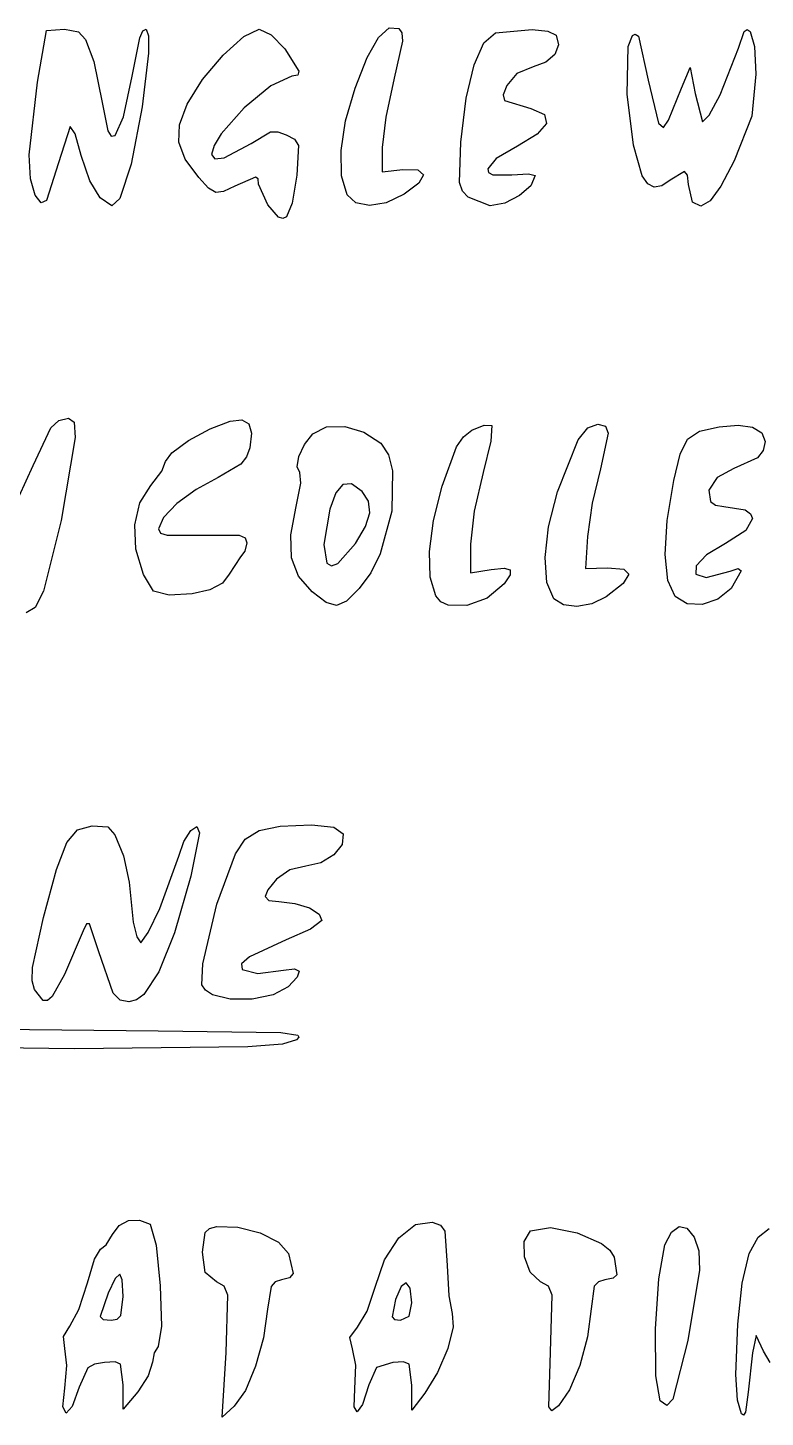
# Model space of a CAD drawing. Extents: x 2 to 289, y 12 to 268.
# Drawn here: x 141.4 to 176.7, y 98.5 to 165 of the extents above; entities that cross this region are included whole.
import ezdxf

# ---------------------------------------------------------------- set-up
doc = ezdxf.new("R2010")
doc.units = 0

msp = doc.modelspace()

# ---------------------------------------------------------------- linework, layer by layer
at = {"layer": 'Layer 1'}
for p, q in [((158.18513, 164.582147), (158.685595, 165.0464)), ((158.685595, 165.0464), (159.148125, 165.016479)), ((159.148125, 165.016479), (159.304528, 164.810523)), ((141.848431, 162.440267), (142.271377, 164.909712)), ((142.271377, 164.909712), (143.127287, 164.980267)), ((143.127287, 164.980267), (143.807217, 164.855962)), ((143.807217, 164.855962), (144.140657, 164.486378)), ((144.140657, 164.486378), (144.532717, 163.428045)), ((146.378597, 162.737865), (146.738914, 164.568078)), ((146.738914, 164.568078), (146.880533, 164.895772)), ((146.880533, 164.895772), (147.04025, 164.980267)), ((147.04025, 164.980267), (147.159686, 164.668419)), ((147.159686, 164.668419), (147.151459, 163.838734)), ((150.741954, 163.735182), (151.727534, 164.625685)), ((151.727534, 164.625685), (152.461372, 164.980267)), ((152.461372, 164.980267), (153.030289, 164.703008)), ((153.030289, 164.703008), (153.687402, 164.036406)), ((157.644237, 163.620306), (158.18513, 164.582147)), ((159.32681, 164.405595), (158.936459, 162.632071)), ((159.304528, 164.810523), (159.32681, 164.405595)), ((162.759383, 163.276122), (163.232259, 164.33358)), ((163.232259, 164.33358), (163.792464, 164.802716)), ((163.792464, 164.802716), (165.541935, 164.9669)), ((165.541935, 164.9669), (166.292782, 164.881827)), ((166.292782, 164.881827), (166.685547, 164.695519)), ((166.685547, 164.695519), (166.799529, 164.229828)), ((170.145505, 164.148222), (170.344145, 164.673289)), ((170.344145, 164.673289), (170.478624, 164.737741)), ((170.478624, 164.737741), (170.633223, 164.652881)), ((170.633223, 164.652881), (171.098543, 162.544387)), ((175.42381, 164.077994), (175.706403, 164.870293)), ((175.706403, 164.870293), (175.849226, 164.960066)), ((175.849226, 164.960066), (175.982561, 164.861353)), ((175.982561, 164.861353), (176.189251, 164.145756)), ((147.151459, 163.838734), (146.849906, 161.261021)), ((149.753955, 162.568629), (150.741954, 163.735182)), ((153.687402, 164.036406), (154.366494, 162.977381)), ((166.621445, 163.774232), (166.201185, 163.398084)), ((166.799529, 164.229828), (166.621445, 163.774232)), ((170.099183, 161.875823), (170.145505, 164.148222)), ((174.553603, 161.83267), (175.42381, 164.077994)), ((176.189251, 164.145756), (176.263441, 162.818087)), ((144.532717, 163.428045), (144.933168, 161.463891)), ((157.060423, 162.157464), (157.644237, 163.620306)), ((162.387513, 161.673414), (162.759383, 163.276122)), ((165.58864, 163.170735), (164.80592, 162.862074)), ((166.201185, 163.398084), (165.58864, 163.170735)), ((172.692805, 162.158045), (173.114956, 163.145823)), ((173.114956, 163.145823), (173.34863, 161.907403)), ((141.444352, 158.965491), (141.848431, 162.440267)), ((145.959517, 160.776289), (146.378597, 162.737865)), ((149.012859, 161.385893), (149.753955, 162.568629)), ((154.026331, 162.722489), (153.013289, 162.272177)), ((154.316701, 162.777014), (154.026331, 162.722489)), ((154.366494, 162.977381), (154.316701, 162.777014)), ((158.936459, 162.632071), (158.528227, 160.766496)), ((164.80592, 162.862074), (164.329976, 162.284949)), ((171.098543, 162.544387), (171.592685, 160.473514)), ((176.263441, 162.818087), (176.061761, 160.809185)), ((153.013289, 162.272177), (151.736293, 161.210035)), ((156.6042, 160.587237), (157.060423, 162.157464)), ((162.130328, 159.568529), (162.387513, 161.673414)), ((164.329976, 162.284949), (164.151562, 161.836498)), ((164.151562, 161.836498), (164.212421, 161.572737)), ((170.391228, 159.432254), (170.099183, 161.875823)), ((172.078625, 160.629185), (172.692805, 162.158045)), ((173.34863, 161.907403), (173.712505, 160.538787)), ((174.028904, 160.858927), (174.553603, 161.83267)), ((144.933168, 161.463891), (145.208725, 160.114555)), ((146.849906, 161.261021), (146.331368, 158.517458)), ((148.64713, 160.407079), (149.012859, 161.385893)), ((151.736293, 161.210035), (150.641493, 159.96926)), ((164.212421, 161.572737), (165.484542, 161.188462)), ((165.484542, 161.188462), (166.129468, 160.898117)), ((145.560201, 159.893603), (145.959517, 160.776289)), ((148.607081, 159.564193), (148.64713, 160.407079)), ((156.384845, 159.165316), (156.6042, 160.587237)), ((158.528227, 160.766496), (158.358431, 159.310135)), ((166.224512, 160.466811), (165.78793, 159.945458)), ((166.129468, 160.898117), (166.224512, 160.466811)), ((171.592685, 160.473514), (171.840166, 160.266219)), ((171.840166, 160.266219), (172.078625, 160.629185)), ((173.712505, 160.538787), (174.028904, 160.858927)), ((176.061761, 160.809185), (175.219019, 158.678953)), ((143.406156, 160.327001), (142.839003, 158.572863)), ((143.64054, 159.96675), (143.406156, 160.327001)), ((143.935475, 158.934618), (143.64054, 159.96675)), ((145.208725, 160.114555), (145.376728, 159.864578)), ((145.376728, 159.864578), (145.560201, 159.893603)), ((150.641493, 159.96926), (150.30184, 159.417258)), ((152.077742, 159.510665), (153.001664, 160.062805)), ((153.001664, 160.062805), (153.354354, 160.068887)), ((153.354354, 160.068887), (153.75864, 159.925704)), ((153.75864, 159.925704), (154.151717, 159.708845)), ((154.151717, 159.708845), (154.34039, 159.417779)), ((165.78793, 159.945458), (164.837974, 159.384975)), ((148.908861, 158.755308), (148.607081, 159.564193)), ((150.30184, 159.417258), (150.175042, 158.983045)), ((150.778357, 158.813264), (152.077742, 159.510665)), ((154.34039, 159.417779), (154.269488, 157.986973)), ((156.407732, 157.963478), (156.384845, 159.165316)), ((158.358431, 159.310135), (158.358431, 158.145181)), ((162.064318, 157.644257), (162.130328, 159.568529)), ((164.837974, 159.384975), (163.814971, 158.786778)), ((170.816471, 157.957815), (170.391228, 159.432254)), ((141.502339, 157.808777), (141.444352, 158.965491)), ((142.839003, 158.572863), (142.270201, 156.777206)), ((144.34367, 157.714421), (143.935475, 158.934618)), ((146.331368, 158.517458), (145.791623, 156.878376)), ((149.568622, 157.878495), (148.908861, 158.755308)), ((150.175042, 158.983045), (150.341195, 158.776309)), ((150.341195, 158.776309), (150.778357, 158.813264)), ((163.814971, 158.786778), (163.417406, 158.298306)), ((175.219019, 158.678953), (174.586427, 157.46619)), ((141.733465, 157.029192), (141.502339, 157.808777)), ((144.850358, 156.902006), (144.34367, 157.714421)), ((150.041607, 157.37348), (149.568622, 157.878495)), ((152.28742, 157.891843), (151.299393, 157.45734)), ((152.413022, 157.818371), (152.28742, 157.891843)), ((152.431764, 157.564176), (152.413022, 157.818371)), ((154.269488, 157.986973), (154.046451, 156.641199)), ((156.678235, 157.053497), (156.407732, 157.963478)), ((158.358431, 158.145181), (159.346209, 158.260497)), ((159.346209, 158.260497), (160.072529, 158.245032)), ((160.072529, 158.245032), (160.328416, 158.008325)), ((160.328416, 158.008325), (160.110839, 157.601317)), ((163.417406, 158.298306), (163.458531, 158.12266)), ((163.458531, 158.12266), (163.66246, 158.007376)), ((163.66246, 158.007376), (164.56732, 158.001806)), ((164.56732, 158.001806), (165.363328, 158.054457)), ((165.363328, 158.054457), (165.691888, 157.968411)), ((165.691888, 157.968411), (165.472126, 157.480205)), ((171.085522, 157.570975), (170.816471, 157.957815)), ((172.149499, 157.749373), (171.749444, 157.471972)), ((172.849106, 158.17319), (172.149499, 157.749373)), ((172.992296, 157.994965), (172.849106, 158.17319)), ((173.033986, 157.548416), (172.992296, 157.994965)), ((142.015218, 156.67153), (141.733465, 157.029192)), ((141.733465, 157.029192), (141.733465, 157.029192)), ((150.38056, 157.161027), (150.041607, 157.37348)), ((150.746236, 157.202019), (150.38056, 157.161027)), ((151.299393, 157.45734), (150.746236, 157.202019)), ((152.871099, 156.576398), (152.431764, 157.564176)), ((157.099891, 156.658217), (156.678235, 157.053497)), ((156.678235, 157.053497), (156.678235, 157.053497)), ((159.416764, 157.074952), (158.545301, 156.669541)), ((160.110839, 157.601317), (159.416764, 157.074952)), ((162.200888, 157.221272), (162.064318, 157.644257)), ((162.479863, 156.9367), (162.200888, 157.221272)), ((164.936309, 157.008467), (164.237194, 156.655241)), ((165.472126, 157.480205), (164.936309, 157.008467)), ((171.395648, 157.410767), (171.085522, 157.570975)), ((171.749444, 157.471972), (171.395648, 157.410767)), ((173.222135, 156.70175), (173.033986, 157.548416)), ((174.586427, 157.46619), (174.066576, 156.755993)), ((142.270201, 156.777206), (142.015218, 156.67153)), ((145.39692, 156.525396), (144.850358, 156.902006)), ((145.791623, 156.878376), (145.39692, 156.525396)), ((153.394763, 155.983831), (152.871099, 156.576398)), ((152.871099, 156.576398), (152.871099, 156.576398)), ((154.046451, 156.641199), (153.770711, 155.989458)), ((157.747628, 156.530431), (157.099891, 156.658217)), ((158.545301, 156.669541), (157.747628, 156.530431)), ((163.52754, 156.522575), (162.479863, 156.9367)), ((162.479863, 156.9367), (162.479863, 156.9367)), ((164.237194, 156.655241), (163.52754, 156.522575)), ((173.623725, 156.512976), (173.222135, 156.70175)), ((173.222135, 156.70175), (173.222135, 156.70175)), ((174.066576, 156.755993), (173.623725, 156.512976)), ((153.598233, 155.908875), (153.394763, 155.983831)), ((153.770711, 155.989458), (153.598233, 155.908875)), ((141.631058, 144.092289), (142.473764, 145.894944)), ((142.473764, 145.894944), (142.867404, 146.24705)), ((142.867404, 146.24705), (143.330097, 146.34928)), ((143.330097, 146.34928), (143.599725, 146.158492)), ((143.599725, 146.158492), (143.641763, 145.427653)), ((149.083207, 145.27999), (150.117159, 145.848266)), ((150.117159, 145.848266), (151.07942, 146.217042)), ((151.07942, 146.217042), (151.634743, 146.268305)), ((151.634743, 146.268305), (151.969397, 146.079542)), ((151.969397, 146.079542), (152.091137, 145.640079)), ((155.031798, 145.605477), (155.69335, 145.933846)), ((155.69335, 145.933846), (156.559545, 145.953509)), ((156.559545, 145.953509), (157.475886, 145.685953)), ((162.258888, 145.467132), (162.655656, 145.776058)), ((162.655656, 145.776058), (163.244516, 146.015043)), ((163.244516, 146.015043), (163.606009, 145.997874)), ((163.606009, 145.997874), (163.56842, 145.254533)), ((167.745716, 145.310815), (168.211437, 145.887591)), ((168.211437, 145.887591), (168.686627, 146.071378)), ((168.686627, 146.071378), (169.050758, 145.977932)), ((169.050758, 145.977932), (169.189888, 145.642984)), ((172.993943, 145.353575), (173.560177, 145.725243)), ((173.560177, 145.725243), (174.497977, 145.939202)), ((174.497977, 145.939202), (175.408399, 146.017267)), ((175.408399, 146.017267), (176.103454, 145.919157)), ((176.103454, 145.919157), (176.546995, 145.656332)), ((143.641763, 145.427653), (142.978883, 141.450543)), ((148.270838, 144.695346), (149.083207, 145.27999)), ((152.091137, 145.640079), (152.007717, 144.939244)), ((154.364075, 144.51401), (154.63245, 145.091685)), ((154.63245, 145.091685), (155.031798, 145.605477)), ((157.475886, 145.685953), (158.287875, 145.152663)), ((158.287875, 145.152663), (158.653014, 144.605473)), ((161.919347, 144.976998), (162.258888, 145.467132)), ((163.56842, 145.254533), (163.197783, 143.747614)), ((166.751773, 142.825823), (167.745716, 145.310815)), ((169.189888, 145.642984), (168.812292, 143.920932)), ((172.637571, 144.632708), (172.993943, 145.353575)), ((176.546995, 145.656332), (176.702875, 145.240251)), ((176.702875, 145.240251), (176.613523, 144.807738)), ((147.973325, 144.277464), (148.270838, 144.695346)), ((151.857309, 144.505973), (151.589013, 144.155473)), ((152.007717, 144.939244), (151.857309, 144.505973)), ((154.275727, 144.019844), (154.364075, 144.51401)), ((158.653014, 144.605473), (158.858178, 143.840025)), ((161.224217, 143.102465), (161.919347, 144.976998)), ((172.329354, 143.371152), (172.637571, 144.632708)), ((176.340377, 144.452102), (175.212186, 143.944938)), ((176.613523, 144.807738), (176.340377, 144.452102)), ((140.956383, 142.619879), (141.631058, 144.092289)), ((147.273244, 143.13739), (147.795754, 143.809431)), ((147.795754, 143.809431), (147.973325, 144.277464)), ((151.589013, 144.155473), (150.50514, 143.519889)), ((154.416461, 143.756578), (154.275727, 144.019844)), ((154.458631, 143.241225), (154.416461, 143.756578)), ((158.858178, 143.840025), (158.826062, 141.906626)), ((163.197783, 143.747614), (162.768782, 141.894685)), ((168.812292, 143.920932), (168.413506, 142.278371)), ((175.212186, 143.944938), (174.40404, 143.519793)), ((146.744731, 142.296718), (147.273244, 143.13739)), ((150.50514, 143.519889), (149.437108, 142.946289)), ((154.235009, 142.120267), (154.458631, 143.241225)), ((156.472791, 143.183971), (156.129409, 142.782784)), ((156.890464, 143.203492), (156.472791, 143.183971)), ((157.390812, 142.845982), (156.890464, 143.203492)), ((160.814927, 141.449853), (161.224217, 143.102465)), ((172.010708, 141.454538), (172.329354, 143.371152)), ((174.40404, 143.519793), (174.008123, 142.908123)), ((149.437108, 142.946289), (148.518973, 142.271298)), ((156.129409, 142.782784), (155.851933, 141.995294)), ((157.703439, 142.376168), (157.390812, 142.845982)), ((157.758267, 141.82543), (157.703439, 142.376168)), ((166.330424, 141.152136), (166.751773, 142.825823)), ((174.008123, 142.908123), (174.091414, 142.358692)), ((146.504352, 141.252949), (146.744731, 142.296718)), ((148.518973, 142.271298), (147.876133, 141.602841)), ((153.978598, 140.76746), (154.235009, 142.120267)), ((155.851933, 141.995294), (155.564883, 140.299776)), ((157.551228, 141.161305), (157.758267, 141.82543)), ((158.826062, 141.906626), (158.26648, 139.857019)), ((162.768782, 141.894685), (162.590869, 140.319452)), ((168.413506, 142.278371), (168.191394, 140.696163)), ((174.091414, 142.358692), (174.333694, 142.185056)), ((174.333694, 142.185056), (174.720893, 142.120267)), ((174.720893, 142.120267), (175.742767, 141.961717)), ((175.742767, 141.961717), (176.004618, 141.781519)), ((176.004618, 141.781519), (176.099687, 141.550031)), ((142.978883, 141.450543), (142.128184, 138.06404)), ((146.558616, 140.083465), (146.504352, 141.252949)), ((147.876133, 141.602841), (147.633986, 141.048842)), ((147.633986, 141.048842), (147.726781, 140.855455)), ((157.078257, 140.351335), (157.551228, 141.161305)), ((160.625238, 139.96968), (160.814927, 141.449853)), ((166.159268, 139.675404), (166.330424, 141.152136)), ((171.915687, 139.830833), (172.010708, 141.454538)), ((176.099687, 141.550031), (175.787297, 140.981156)), ((147.726781, 140.855455), (148.057827, 140.749237)), ((148.057827, 140.749237), (149.750653, 140.754348)), ((149.750653, 140.754348), (151.503009, 140.759756)), ((151.503009, 140.759756), (151.796849, 140.628445)), ((151.86732, 140.378519), (151.779303, 139.983202)), ((151.796849, 140.628445), (151.86732, 140.378519)), ((154.014321, 139.673445), (153.978598, 140.76746)), ((168.191394, 140.696163), (168.095097, 139.156934)), ((175.787297, 140.981156), (174.801239, 140.351039)), ((146.914029, 138.865647), (146.558616, 140.083465)), ((151.56769, 139.71062), (151.025321, 138.886991)), ((151.779303, 139.983202), (151.56769, 139.71062)), ((155.564883, 140.299776), (155.710838, 139.410674)), ((156.233921, 139.402892), (157.078257, 140.351335)), ((157.078257, 140.351335), (157.078257, 140.351335)), ((158.26648, 139.857019), (157.812314, 138.946309)), ((160.659662, 138.740674), (160.625238, 139.96968)), ((162.590869, 140.319452), (162.591764, 138.941971)), ((172.043287, 138.588534), (171.915687, 139.830833)), ((173.902301, 139.810041), (173.406618, 139.286077)), ((174.801239, 140.351039), (173.902301, 139.810041)), ((154.35239, 138.784038), (154.014321, 139.673445)), ((155.710838, 139.410674), (155.92873, 139.291936)), ((155.92873, 139.291936), (156.233921, 139.402892)), ((162.591764, 138.941971), (163.579542, 139.102265)), ((163.579542, 139.102265), (164.19859, 139.169291)), ((164.19859, 139.169291), (164.493025, 139.096608)), ((164.493025, 139.096608), (164.487225, 138.857917)), ((166.241544, 138.49255), (166.159268, 139.675404)), ((168.095097, 139.156934), (169.153431, 139.189124)), ((169.153431, 139.189124), (169.930881, 139.127647)), ((169.930881, 139.127647), (170.179661, 138.877741)), ((173.406618, 139.286077), (173.377564, 138.890234)), ((175.028095, 139.025751), (175.416724, 139.162338)), ((175.556409, 139.047067), (175.080097, 138.201273)), ((175.416724, 139.162338), (175.556409, 139.047067)), ((147.403511, 138.07605), (146.914029, 138.865647)), ((146.914029, 138.865647), (146.914029, 138.865647)), ((150.700519, 138.454852), (150.105937, 138.141736)), ((151.025321, 138.886991), (150.700519, 138.454852)), ((155.003015, 138.045057), (154.35239, 138.784038)), ((157.812314, 138.946309), (157.254389, 138.195753)), ((160.92271, 137.841564), (160.659662, 138.740674)), ((164.205567, 138.426921), (163.394011, 137.734335)), ((164.487225, 138.857917), (164.205567, 138.426921)), ((166.58049, 137.700501), (166.241544, 138.49255)), ((169.899626, 138.43625), (169.090634, 137.800021)), ((170.179661, 138.877741), (169.899626, 138.43625)), ((172.392501, 137.816136), (172.043287, 138.588534)), ((173.377564, 138.890234), (173.878514, 138.733601)), ((173.878514, 138.733601), (175.028095, 139.025751)), ((142.128184, 138.06404), (141.724053, 137.286361)), ((148.148751, 137.886934), (147.403511, 138.07605)), ((149.251905, 137.951233), (148.148751, 137.886934)), ((150.105937, 138.141736), (149.251905, 137.951233)), ((155.676679, 137.531835), (155.003015, 138.045057)), ((155.003015, 138.045057), (155.003015, 138.045057)), ((157.254389, 138.195753), (156.639021, 137.59625)), ((161.164858, 137.565144), (160.92271, 137.841564)), ((160.92271, 137.841564), (160.92271, 137.841564)), ((163.394011, 137.734335), (162.417674, 137.377621)), ((169.090634, 137.800021), (168.406316, 137.469391)), ((172.968931, 137.470256), (172.392501, 137.816136)), ((172.392501, 137.816136), (172.392501, 137.816136)), ((175.080097, 138.201273), (174.443128, 137.681511)), ((141.724053, 137.286361), (141.304145, 137.040267)), ((156.167566, 137.378589), (155.676679, 137.531835)), ((156.639021, 137.59625), (156.167566, 137.378589)), ((161.514569, 137.399217), (161.164858, 137.565144)), ((162.417674, 137.377621), (161.514569, 137.399217)), ((167.037901, 137.415137), (166.58049, 137.700501)), ((166.58049, 137.700501), (166.58049, 137.700501)), ((167.684291, 137.339599), (167.037901, 137.415137)), ((168.406316, 137.469391), (167.684291, 137.339599)), ((173.69594, 137.43161), (172.968931, 137.470256)), ((174.443128, 137.681511), (173.69594, 137.43161)), ((143.244853, 126.041669), (143.763432, 126.639599)), ((143.763432, 126.639599), (144.462889, 126.827737)), ((144.462889, 126.827737), (145.214324, 126.784899)), ((145.214324, 126.784899), (145.539861, 126.404404)), ((145.539861, 126.404404), (145.961255, 125.40243)), ((148.856492, 126.087948), (149.189481, 126.60833)), ((149.609542, 126.505259), (149.184343, 124.424592)), ((149.189481, 126.60833), (149.483184, 126.795636)), ((149.483184, 126.795636), (149.609542, 126.505259)), ((151.796431, 126.189334), (152.462717, 126.610746)), ((152.462717, 126.610746), (153.473107, 126.822277)), ((153.473107, 126.822277), (154.976847, 126.880267)), ((154.976847, 126.880267), (156.042963, 126.778533)), ((156.042963, 126.778533), (156.487391, 126.450533)), ((156.487391, 126.450533), (156.445886, 125.944001)), ((142.75021, 124.739659), (143.244853, 126.041669)), ((148.612273, 125.379099), (148.856492, 126.087948)), ((151.325004, 125.501702), (151.796431, 126.189334)), ((156.445886, 125.944001), (156.047027, 125.442069)), ((145.961255, 125.40243), (146.225982, 124.13243)), ((147.709624, 122.873399), (148.612273, 125.379099)), ((150.427818, 123.081987), (151.325004, 125.501702)), ((156.047027, 125.442069), (155.421636, 125.057914)), ((142.122562, 122.43928), (142.75021, 124.739659)), ((149.184343, 124.424592), (148.399139, 121.716237)), ((153.937031, 124.733424), (153.289426, 124.287051)), ((154.700537, 124.904712), (153.937031, 124.733424)), ((155.421636, 125.057914), (154.700537, 124.904712)), ((146.225982, 124.13243), (146.42168, 122.22985)), ((152.871015, 123.777605), (152.748375, 123.445773)), ((153.289426, 124.287051), (152.871015, 123.777605)), ((149.759357, 120.227886), (150.427818, 123.081987)), ((152.748375, 123.445773), (152.924197, 123.265661)), ((152.924197, 123.265661), (153.401169, 123.211378)), ((153.401169, 123.211378), (154.174351, 123.124019)), ((154.174351, 123.124019), (154.867179, 122.902191)), ((141.602315, 120.049397), (142.122562, 122.43928)), ((147.150842, 121.720437), (147.709624, 122.873399)), ((154.867179, 122.902191), (155.34333, 122.606273)), ((155.34333, 122.606273), (155.466483, 122.296642)), ((144.023348, 121.800267), (143.136803, 119.713968)), ((144.192551, 122.145011), (144.023348, 121.800267)), ((144.337996, 122.144012), (144.192551, 122.145011)), ((144.78453, 120.809408), (144.337996, 122.144012)), ((146.42168, 122.22985), (146.602208, 121.518064)), ((154.917772, 121.884655), (153.760873, 121.381156)), ((155.466483, 122.296642), (154.917772, 121.884655)), ((146.602208, 121.518064), (146.785705, 121.235823)), ((146.785705, 121.235823), (147.150842, 121.720437)), ((148.399139, 121.716237), (147.660614, 119.84653)), ((153.760873, 121.381156), (151.990956, 120.567132)), ((145.471563, 118.826853), (144.78453, 120.809408)), ((151.990956, 120.567132), (151.622459, 120.224795)), ((141.579926, 119.411852), (141.602315, 120.049397)), ((147.660614, 119.84653), (146.942945, 118.763105)), ((149.718626, 119.218194), (149.759357, 120.227886)), ((151.622459, 120.224795), (151.642566, 119.955389)), ((151.642566, 119.955389), (152.401266, 119.763317)), ((152.401266, 119.763317), (153.631209, 119.919586)), ((153.631209, 119.919586), (154.159514, 119.993122)), ((154.159514, 119.993122), (154.375743, 119.875543)), ((154.375743, 119.875543), (154.275484, 119.582468)), ((141.697558, 118.996285), (141.579926, 119.411852)), ((143.136803, 119.713968), (142.542542, 118.658366)), ((149.890564, 118.960739), (149.718626, 119.218194)), ((153.854328, 119.129519), (153.12735, 118.749151)), ((154.275484, 119.582468), (153.854328, 119.129519)), ((142.107236, 118.472719), (141.697558, 118.996285)), ((141.697558, 118.996285), (141.697558, 118.996285)), ((142.313353, 118.466844), (142.107236, 118.472719)), ((142.542542, 118.658366), (142.313353, 118.466844)), ((145.796491, 118.493701), (145.471563, 118.826853)), ((146.220313, 118.413601), (145.796491, 118.493701)), ((146.583863, 118.499886), (146.220313, 118.413601)), ((146.942945, 118.763105), (146.583863, 118.499886)), ((150.228249, 118.749866), (149.890564, 118.960739)), ((151.073977, 118.534161), (150.228249, 118.749866)), ((150.228249, 118.749866), (150.228249, 118.749866)), ((152.120455, 118.54231), (151.073977, 118.534161)), ((153.12735, 118.749151), (152.120455, 118.54231)), ((137.615097, 117.11581), (147.617372, 117.016287)), ((147.617372, 117.016287), (153.506756, 116.935591)), ((153.506756, 116.935591), (154.315101, 116.80853)), ((154.249594, 116.588131), (153.579223, 116.377082)), ((154.36578, 116.711663), (154.249594, 116.588131)), ((154.315101, 116.80853), (154.36578, 116.711663)), ((143.61232, 116.164797), (136.48665, 116.228055)), ((151.918563, 116.249535), (143.61232, 116.164797)), ((153.579223, 116.377082), (151.918563, 116.249535)), ((145.752976, 107.697526), (146.208089, 107.935142)), ((146.208089, 107.935142), (146.72565, 107.960491)), ((146.72565, 107.960491), (147.23841, 107.755391)), ((159.954998, 107.741574), (160.757887, 107.855343)), ((160.757887, 107.855343), (161.148227, 107.712149)), ((145.12908, 106.767524), (145.427559, 107.265823)), ((145.427559, 107.265823), (145.752976, 107.697526)), ((147.23841, 107.755391), (147.520847, 106.758729)), ((149.750653, 106.419156), (149.869465, 107.36657)), ((149.869465, 107.36657), (150.074576, 107.554758)), ((150.074576, 107.554758), (150.427131, 107.643665)), ((150.427131, 107.643665), (151.446005, 107.620739)), ((151.446005, 107.620739), (152.504179, 107.344387)), ((152.504179, 107.344387), (153.383622, 106.896145)), ((159.155578, 107.100656), (159.954998, 107.741574)), ((161.148227, 107.712149), (161.359978, 107.425417)), ((161.359978, 107.425417), (161.467196, 105.77878)), ((165.161334, 106.939419), (165.463607, 107.44323)), ((165.463607, 107.44323), (166.422088, 107.603802)), ((166.422088, 107.603802), (167.704272, 107.355252)), ((167.704272, 107.355252), (168.869092, 106.83598)), ((171.899176, 106.771934), (172.220709, 107.380061)), ((172.220709, 107.380061), (172.584041, 107.650369)), ((172.584041, 107.650369), (172.956717, 107.574292)), ((172.956717, 107.574292), (173.30628, 107.143265)), ((173.30628, 107.143265), (173.531973, 106.481822)), ((175.943741, 106.352983), (176.378512, 107.146022)), ((176.378512, 107.146022), (176.90104, 107.55452)), ((144.577568, 106.086882), (144.862889, 106.560267)), ((144.862889, 106.560267), (145.12908, 106.767524)), ((147.520847, 106.758729), (147.72177, 104.811611)), ((153.383622, 106.896145), (153.8663, 106.357547)), ((158.472576, 106.060663), (159.155578, 107.100656)), ((165.173226, 106.198039), (165.161334, 106.939419)), ((168.869092, 106.83598), (169.269658, 106.518071)), ((169.269658, 106.518071), (169.475483, 106.184381)), ((171.605215, 105.143412), (171.899176, 106.771934)), ((173.531973, 106.481822), (173.56417, 105.562359)), ((144.233093, 104.948744), (144.577568, 106.086882)), ((149.880321, 105.455712), (149.750653, 106.419156)), ((153.8663, 106.357547), (154.088005, 105.396705)), ((158.018946, 104.749671), (158.472576, 106.060663)), ((161.467196, 105.77878), (161.542199, 104.32359)), ((165.449905, 105.470458), (165.173226, 106.198039)), ((169.475483, 106.184381), (169.595982, 105.331515)), ((175.609722, 104.929975), (175.943741, 106.352983)), ((145.557924, 105.161979), (145.220696, 104.452666)), ((145.780439, 105.37545), (145.557924, 105.161979)), ((145.903071, 105.089985), (145.780439, 105.37545)), ((150.414225, 105.008045), (149.880321, 105.455712)), ((153.917008, 105.199135), (153.53385, 105.098229)), ((154.088005, 105.396705), (153.917008, 105.199135)), ((165.94199, 105.008045), (165.449905, 105.470458)), ((169.416886, 105.179169), (169.03286, 105.098229)), ((169.595982, 105.331515), (169.416886, 105.179169)), ((171.450888, 102.754214), (171.605215, 105.143412)), ((173.56417, 105.562359), (173.001652, 102.195424)), ((143.825466, 103.676013), (144.233093, 104.948744)), ((145.220696, 104.452666), (144.849954, 103.344597)), ((145.940653, 104.302489), (145.903071, 105.089985)), ((147.72177, 104.811611), (147.777827, 102.87215)), ((150.791918, 104.793466), (150.414225, 105.008045)), ((150.967123, 104.363425), (150.791918, 104.793466)), ((153.039965, 104.775921), (152.861947, 103.700518)), ((153.232478, 105.00012), (153.039965, 104.775921)), ((153.53385, 105.098229), (153.232478, 105.00012)), ((157.643009, 103.594691), (158.018946, 104.749671)), ((159.261682, 104.775783), (158.993391, 104.150781)), ((159.512149, 104.953582), (159.261682, 104.775783)), ((159.697274, 104.693188), (159.512149, 104.953582)), ((159.769542, 104.00361), (159.697274, 104.693188)), ((166.3231, 104.793764), (165.94199, 105.008045)), ((166.501583, 104.365735), (166.3231, 104.793764)), ((168.521163, 104.78738), (168.365074, 103.712916)), ((168.715816, 105.00352), (168.521163, 104.78738)), ((169.03286, 105.098229), (168.715816, 105.00352)), ((175.391509, 102.969247), (175.609722, 104.929975)), ((145.83482, 103.385268), (145.940653, 104.302489)), ((145.940653, 104.302489), (145.940653, 104.302489)), ((150.879835, 101.622598), (150.967123, 104.363425)), ((158.993391, 104.150781), (158.830147, 103.332972)), ((159.65325, 103.353001), (159.769542, 104.00361)), ((159.769542, 104.00361), (159.769542, 104.00361)), ((161.542199, 104.32359), (161.716458, 103.4925)), ((166.427765, 101.640852), (166.501583, 104.365735)), ((143.388309, 102.879034), (143.825466, 103.676013)), ((144.849954, 103.344597), (144.994174, 103.197754)), ((144.994174, 103.197754), (145.376209, 103.173601)), ((145.376209, 103.173601), (145.662841, 103.217698)), ((145.662841, 103.217698), (145.83482, 103.385268)), ((152.861947, 103.700518), (152.667188, 102.325909)), ((157.17165, 102.832876), (157.643009, 103.594691)), ((158.830147, 103.332972), (158.952494, 103.202828)), ((158.952494, 103.202828), (159.231513, 103.173601)), ((159.231513, 103.173601), (159.65325, 103.353001)), ((161.716458, 103.4925), (161.762321, 102.840044)), ((168.365074, 103.712916), (168.192132, 102.367057)), ((143.093786, 102.383981), (143.388309, 102.879034)), ((147.777827, 102.87215), (147.625669, 101.898461)), ((156.803113, 102.336355), (157.17165, 102.832876)), ((161.762321, 102.840044), (161.495681, 101.802477)), ((171.463745, 100.507196), (171.450888, 102.754214)), ((175.304156, 100.563045), (175.391509, 102.969247)), ((143.156672, 101.808421), (143.093786, 102.383981)), ((143.246368, 100.999573), (143.156672, 101.808421)), ((147.625669, 101.898461), (147.432224, 101.609233)), ((152.667188, 102.325909), (152.290305, 100.959468)), ((156.928665, 101.797344), (156.803113, 102.336355)), ((157.089636, 101.011334), (156.928665, 101.797344)), ((161.495681, 101.802477), (161.010696, 100.653692)), ((168.192132, 102.367057), (167.825879, 100.998518)), ((173.001652, 102.195424), (172.278675, 99.376382)), ((176.279762, 102.437308), (176.101375, 101.606011)), ((176.626379, 101.676567), (176.279762, 102.437308)), ((145.047157, 101.145371), (144.571096, 101.060892)), ((145.555292, 101.17374), (145.047157, 101.145371)), ((145.821484, 101.066175), (145.555292, 101.17374)), ((147.351764, 101.151574), (147.144507, 100.497331)), ((147.432224, 101.609233), (147.351764, 101.151574)), ((150.681868, 98.519375), (150.879835, 101.622598)), ((150.879835, 101.622598), (150.879835, 101.622598)), ((158.868578, 101.145371), (158.085483, 100.894089)), ((159.382338, 101.17417), (158.868578, 101.145371)), ((159.650601, 101.065716), (159.382338, 101.17417)), ((166.339197, 99.013344), (166.427765, 101.640852)), ((166.427765, 101.640852), (166.427765, 101.640852)), ((176.101375, 101.606011), (175.889598, 99.716378)), ((176.952502, 101.139292), (176.626379, 101.676567)), ((143.143887, 99.914893), (143.246368, 100.999573)), ((144.256563, 100.877851), (143.845018, 99.950665)), ((144.571096, 101.060892), (144.256563, 100.877851)), ((145.940653, 100.065383), (145.821484, 101.066175)), ((147.144507, 100.497331), (146.646209, 99.735465)), ((152.290305, 100.959468), (151.79949, 99.79973)), ((157.049574, 99.88029), (157.089636, 101.011334)), ((158.085483, 100.894089), (157.717597, 100.069156)), ((159.769542, 100.048977), (159.650601, 101.065716)), ((161.010696, 100.653692), (160.401525, 99.667585)), ((167.825879, 100.998518), (167.339286, 99.824822)), ((171.671336, 99.305212), (171.463745, 100.507196)), ((175.381742, 99.328659), (175.304156, 100.563045)), ((143.062349, 99.010302), (143.143887, 99.914893)), ((143.143887, 99.914893), (143.143887, 99.914893)), ((143.845018, 99.950665), (143.501873, 99.032727)), ((145.940653, 98.89696), (145.940653, 100.065383)), ((151.79949, 99.79973), (151.262938, 99.045234)), ((157.010803, 99.018761), (157.049574, 99.88029)), ((157.049574, 99.88029), (157.049574, 99.88029)), ((157.717597, 100.069156), (157.410913, 99.131881)), ((159.769542, 98.864146), (159.769542, 100.048977)), ((167.339286, 99.824822), (166.805328, 99.063488)), ((146.646209, 99.735465), (145.940653, 98.89696)), ((157.410913, 99.131881), (157.153282, 98.77552)), ((160.401525, 99.667585), (159.769542, 98.864146)), ((171.996115, 99.074579), (171.671336, 99.305212)), ((171.671336, 99.305212), (171.671336, 99.305212)), ((172.278675, 99.376382), (171.996115, 99.074579)), ((175.569482, 98.683089), (175.381742, 99.328659)), ((175.889598, 99.716378), (175.77092, 98.765831)), ((143.21133, 98.71776), (143.062349, 99.010302)), ((143.501873, 99.032727), (143.21133, 98.71776)), ((151.262938, 99.045234), (150.681868, 98.519375)), ((157.153282, 98.77552), (157.010803, 99.018761)), ((166.485557, 98.822266), (166.339197, 99.013344)), ((166.805328, 99.063488), (166.485557, 98.822266)), ((175.674518, 98.624703), (175.569482, 98.683089)), ((175.77092, 98.765831), (175.674518, 98.624703))]:
    msp.add_line(p, q, dxfattribs=at)

doc.saveas('drawing.dxf')
